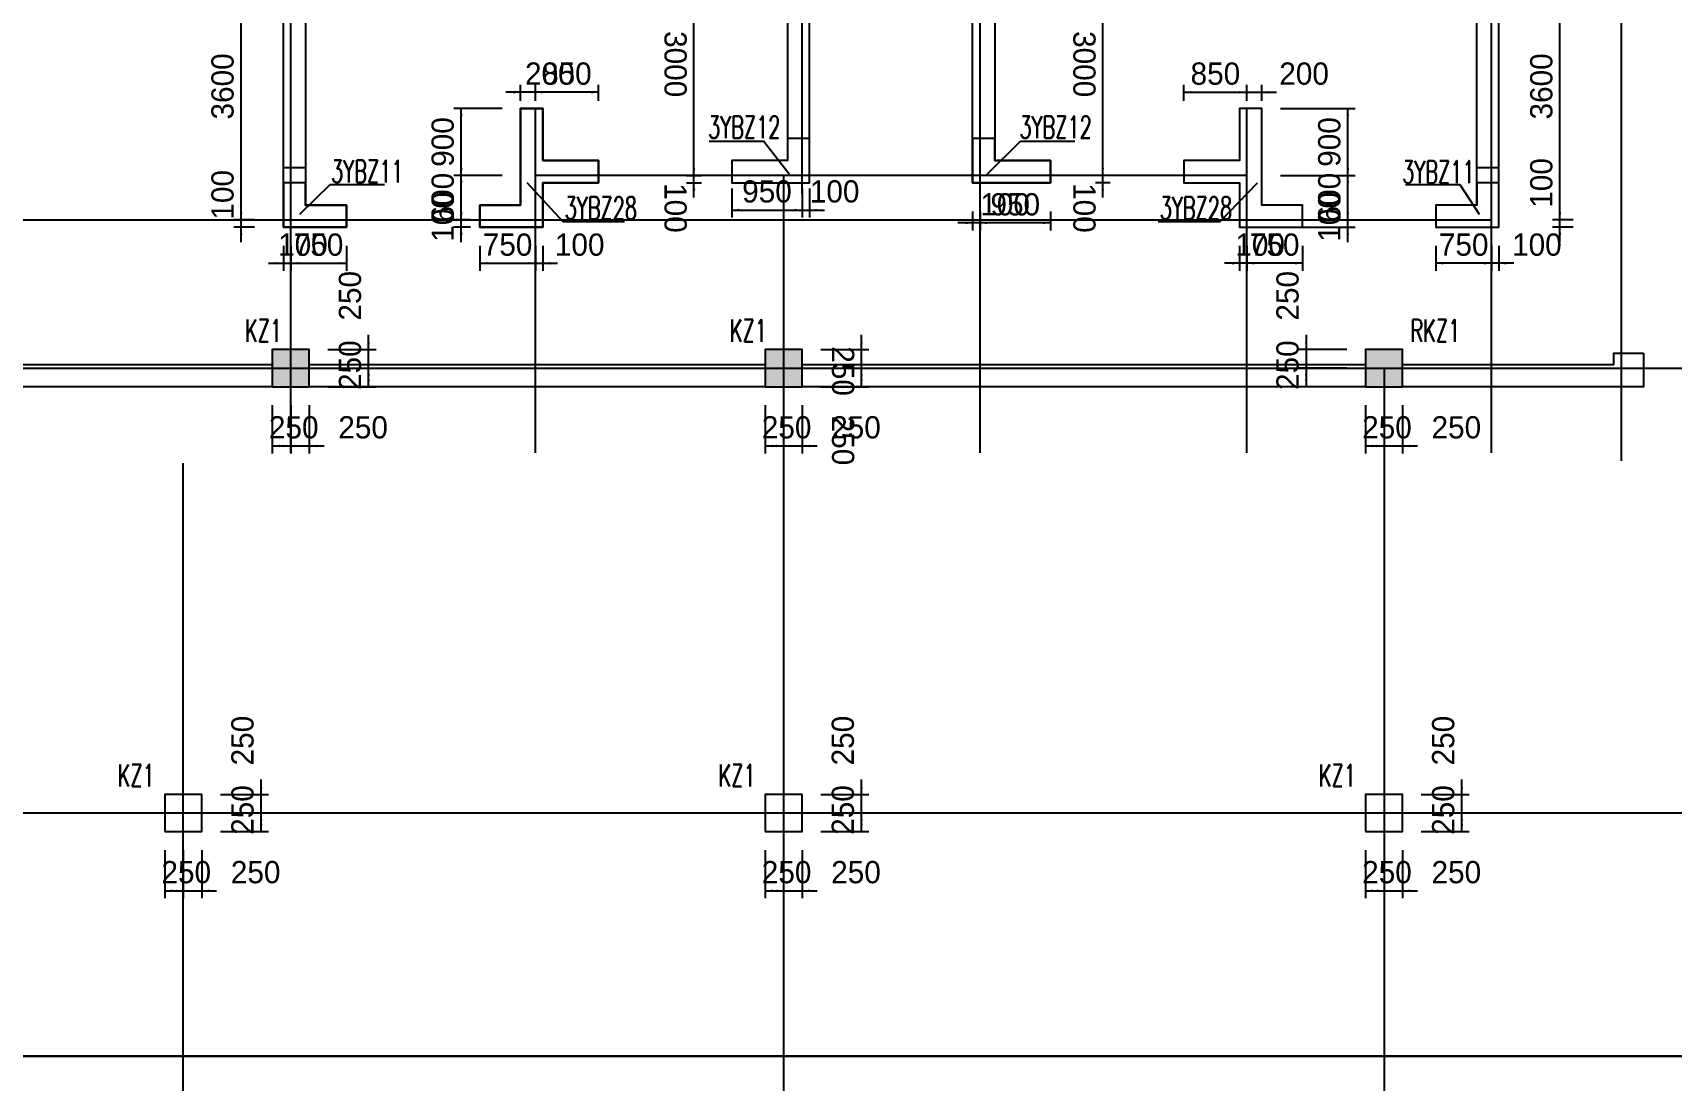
# Model space of a CAD drawing. Extents: x 387171 to 699106, y 11966 to 245688.
# Drawn here: x 498327 to 520446, y 203470 to 217611 of the extents above; entities that cross this region are included whole.
import ezdxf

# ---------------------------------------------------------------- set-up
doc = ezdxf.new("R2010")
doc.units = 0
doc.header["$LTSCALE"] = 100
doc.header["$MEASUREMENT"] = 0
doc.linetypes.add('DASHED', pattern=[19.05, 12.7, -6.35])
for name, color, linetype in [('b边缘构件', 235, 'Continuous'), ('COLU', 7, 'Continuous'), ('COLU_DASH', 9, 'DASHED'), ('DIM', 3, 'Continuous'), ('DOTE', 253, 'Continuous'), ('HATCH', 254, 'Continuous'), ('NUM', 7, 'Continuous'), ('WALL', 3, 'Continuous'), ('wall-主楼', 2, 'Continuous'), ('Y阴影', 254, 'Continuous'), ('小尺寸', 4, 'Continuous'), ('边缘构件标注', 1, 'Continuous')]:
    doc.layers.add(name, color=color, linetype=linetype)
doc.styles.get("Standard").update_dxf_attribs({"font": 'standard'})
doc.styles.add('tk', font='tk')
doc.dimstyles.get("Standard").update_dxf_attribs({"dimtxt": 300, "dimasz": 100, "dimexe": 100, "dimexo": 250, "dimgap": 100, "dimtad": 0, "dimtoh": 1, "dimdec": 0, "dimdsep": 46, "dimcen": 0.09, "dimclrt": 7, "dimadec": 0, "dimazin": 0, "dimtfac": 1, "dimtdec": 4, "dimtofl": 0, "dimtmove": 0, "dimatfit": 3, "dimfxl": 1, "dimtolj": 1, "dimtzin": 0, "dimarcsym": 0})

# ---------------------------------------------------------------- blocks, each defined once
blk = doc.blocks.new('*D2199')
at = {"layer": '小尺寸', "color": 0, "linetype": 'ByBlock', "lineweight": -2}
for p, q in [((501139, 214788), (501139, 215288)), ((501318, 215088), (501039, 215088)), ((501318, 214988), (501039, 214988))]:
    blk.add_line(p, q, dxfattribs=at)
for points in [[(501139, 215088), (501122, 215188), (501155, 215188)], [(501139, 214988), (501155, 214888), (501122, 214888)]]:
    blk.add_solid(points, dxfattribs=at)
at = {"layer": '小尺寸', "color": 7, "linetype": 'Continuous', "lineweight": -2, "insert": (500889, 215426), "char_height": 300, "width": 476.67, "attachment_point": 5, "rotation": 89.9995, "style": 'tk'}
blk.add_mtext('100', dxfattribs=at)
blk = doc.blocks.new('*D2334')
at = {"layer": '小尺寸', "color": 0, "linetype": 'ByBlock', "lineweight": -2}
for p, q in [((501218, 218688), (501039, 218688)), ((501139, 215088), (501139, 218688)), ((501318, 215088), (501039, 215088))]:
    blk.add_line(p, q, dxfattribs=at)
for points in [[(501139, 218688), (501155, 218588), (501122, 218588)], [(501139, 215088), (501122, 215188), (501155, 215188)]]:
    blk.add_solid(points, dxfattribs=at)
at = {"layer": '小尺寸', "color": 7, "linetype": 'Continuous', "lineweight": -2, "insert": (500889, 216888), "char_height": 300, "width": 775, "attachment_point": 5, "rotation": 89.9995, "style": 'tk'}
blk.add_mtext('3600', dxfattribs=at)
blk = doc.blocks.new('*D2674')
at = {"layer": '小尺寸', "color": 0, "linetype": 'ByBlock', "lineweight": -2}
for p, q in [((501708, 214738), (501708, 214402)), ((501808, 214738), (501808, 214402)), ((501508, 214502), (502008, 214502))]:
    blk.add_line(p, q, dxfattribs=at)
for points in [[(501708, 214502), (501608, 214486), (501608, 214519)], [(501808, 214502), (501908, 214519), (501908, 214486)]]:
    blk.add_solid(points, dxfattribs=at)
at = {"layer": '小尺寸', "color": 7, "linetype": 'Continuous', "lineweight": -2, "insert": (501972, 214752), "char_height": 300, "width": 476.67, "attachment_point": 5, "rotation": 359.9888, "style": 'tk'}
blk.add_mtext('100', dxfattribs=at)
blk = doc.blocks.new('*D4494')
at = {"layer": '小尺寸', "color": 0, "linetype": 'ByBlock', "lineweight": -2}
for p, q in [((501808, 214738), (501808, 214402)), ((502558, 214738), (502558, 214402)), ((501808, 214502), (502558, 214502))]:
    blk.add_line(p, q, dxfattribs=at)
for points in [[(501808, 214502), (501908, 214519), (501908, 214486)], [(502558, 214502), (502458, 214486), (502458, 214519)]]:
    blk.add_solid(points, dxfattribs=at)
at = {"layer": '小尺寸', "color": 7, "linetype": 'Continuous', "lineweight": -2, "insert": (502183, 214752), "char_height": 300, "width": 566.67, "attachment_point": 5, "rotation": 359.9888, "style": 'tk'}
blk.add_mtext('750', dxfattribs=at)
blk = doc.blocks.new('*D4094')
at = {"layer": '小尺寸', "color": 0, "linetype": 'ByBlock', "lineweight": -2}
for p, q in [((504358, 214738), (504358, 214402)), ((505108, 214738), (505108, 214402)), ((504358, 214502), (505108, 214502))]:
    blk.add_line(p, q, dxfattribs=at)
for points in [[(504358, 214502), (504458, 214519), (504458, 214486)], [(505108, 214502), (505008, 214486), (505008, 214519)]]:
    blk.add_solid(points, dxfattribs=at)
at = {"layer": '小尺寸', "color": 7, "linetype": 'Continuous', "lineweight": -2, "insert": (504733, 214752), "char_height": 300, "width": 566.67, "attachment_point": 5, "rotation": 359.9888, "style": 'tk'}
blk.add_mtext('750', dxfattribs=at)
blk = doc.blocks.new('*D3581')
at = {"layer": '小尺寸', "color": 0, "linetype": 'ByBlock', "lineweight": -2}
for p, q in [((505108, 214738), (505108, 214402)), ((505208, 214738), (505208, 214402)), ((504908, 214502), (505408, 214502))]:
    blk.add_line(p, q, dxfattribs=at)
for points in [[(505108, 214502), (505008, 214486), (505008, 214519)], [(505208, 214502), (505308, 214519), (505308, 214485)]]:
    blk.add_solid(points, dxfattribs=at)
at = {"layer": '小尺寸', "color": 7, "linetype": 'Continuous', "lineweight": -2, "insert": (505706, 214752), "char_height": 300, "width": 476.67, "attachment_point": 5, "rotation": 359.9888, "style": 'tk'}
blk.add_mtext('100', dxfattribs=at)
blk = doc.blocks.new('*D3462')
at = {"layer": '小尺寸', "color": 0, "linetype": 'ByBlock', "lineweight": -2}
for p, q in [((504109, 214788), (504109, 215288)), ((504234, 215088), (504009, 215088)), ((504234, 214988), (504009, 214988))]:
    blk.add_line(p, q, dxfattribs=at)
for points in [[(504109, 215088), (504093, 215188), (504126, 215188)], [(504109, 214988), (504126, 214888), (504093, 214888)]]:
    blk.add_solid(points, dxfattribs=at)
at = {"layer": '小尺寸', "color": 7, "linetype": 'Continuous', "lineweight": -2, "insert": (503859, 215128), "char_height": 300, "width": 476.67, "attachment_point": 5, "rotation": 89.9995, "style": 'tk'}
blk.add_mtext('100', dxfattribs=at)
blk = doc.blocks.new('*D269')
at = {"layer": '小尺寸', "color": 0, "linetype": 'ByBlock', "lineweight": -2}
for p, q in [((504658, 215688), (504009, 215688)), ((504109, 215088), (504109, 215688)), ((504108, 215088), (504009, 215088))]:
    blk.add_line(p, q, dxfattribs=at)
for points in [[(504109, 215688), (504126, 215588), (504093, 215588)], [(504109, 215088), (504093, 215188), (504126, 215188)]]:
    blk.add_solid(points, dxfattribs=at)
at = {"layer": '小尺寸', "color": 7, "linetype": 'Continuous', "lineweight": -2, "insert": (503859, 215388), "char_height": 300, "width": 556.67, "attachment_point": 5, "rotation": 89.9995, "style": 'tk'}
blk.add_mtext('600', dxfattribs=at)
blk = doc.blocks.new('*D4358')
at = {"layer": '小尺寸', "color": 0, "linetype": 'ByBlock', "lineweight": -2}
for p, q in [((505108, 216693), (505108, 216909)), ((505958, 216809), (505108, 216809)), ((505958, 216693), (505958, 216909))]:
    blk.add_line(p, q, dxfattribs=at)
for points in [[(505108, 216809), (505208, 216826), (505208, 216792)], [(505958, 216809), (505858, 216792), (505858, 216826)]]:
    blk.add_solid(points, dxfattribs=at)
at = {"layer": '小尺寸', "color": 7, "linetype": 'Continuous', "lineweight": -2, "insert": (505533, 217059), "char_height": 300, "width": 566.67, "attachment_point": 5, "style": 'tk'}
blk.add_mtext('850', dxfattribs=at)
blk = doc.blocks.new('*D140')
at = {"layer": '小尺寸', "color": 0, "linetype": 'ByBlock', "lineweight": -2}
for p, q in [((505308, 216809), (504708, 216809)), ((504908, 216693), (504908, 216909)), ((505108, 216693), (505108, 216909))]:
    blk.add_line(p, q, dxfattribs=at)
for points in [[(504908, 216809), (504808, 216792), (504808, 216826)], [(505108, 216809), (505208, 216826), (505208, 216792)]]:
    blk.add_solid(points, dxfattribs=at)
at = {"layer": '小尺寸', "color": 7, "linetype": 'Continuous', "lineweight": -2, "insert": (505303, 217059), "char_height": 300, "width": 566.67, "attachment_point": 5, "style": 'tk'}
blk.add_mtext('200', dxfattribs=at)
blk = doc.blocks.new('*D4659')
at = {"layer": '小尺寸', "color": 0, "linetype": 'ByBlock', "lineweight": -2}
for p, q in [((504658, 216588), (504009, 216588)), ((504109, 215688), (504109, 216588)), ((504108, 215688), (504009, 215688))]:
    blk.add_line(p, q, dxfattribs=at)
for points in [[(504109, 216588), (504126, 216488), (504093, 216488)], [(504109, 215688), (504093, 215788), (504126, 215788)]]:
    blk.add_solid(points, dxfattribs=at)
at = {"layer": '小尺寸', "color": 7, "linetype": 'Continuous', "lineweight": -2, "insert": (503859, 216138), "char_height": 300, "width": 556.67, "attachment_point": 5, "rotation": 89.9995, "style": 'tk'}
blk.add_mtext('900', dxfattribs=at)
blk = doc.blocks.new('*D278')
at = {"layer": '小尺寸', "color": 0, "linetype": 'ByBlock', "lineweight": -2}
for p, q in [((507758, 215511), (507758, 215120)), ((508708, 215511), (508708, 215120)), ((507758, 215220), (508708, 215220))]:
    blk.add_line(p, q, dxfattribs=at)
for points in [[(507758, 215220), (507858, 215237), (507858, 215203)], [(508708, 215220), (508608, 215203), (508608, 215237)]]:
    blk.add_solid(points, dxfattribs=at)
at = {"layer": '小尺寸', "color": 7, "linetype": 'Continuous', "lineweight": -2, "insert": (508233, 215470), "char_height": 300, "width": 556.67, "attachment_point": 5, "rotation": 0.0006, "style": 'tk'}
blk.add_mtext('950', dxfattribs=at)
blk = doc.blocks.new('*D2308')
at = {"layer": '小尺寸', "color": 0, "linetype": 'ByBlock', "lineweight": -2}
for p, q in [((508708, 215511), (508708, 215120)), ((508808, 215511), (508808, 215120)), ((508508, 215220), (509008, 215220))]:
    blk.add_line(p, q, dxfattribs=at)
for points in [[(508708, 215220), (508608, 215203), (508608, 215237)], [(508808, 215220), (508908, 215237), (508908, 215203)]]:
    blk.add_solid(points, dxfattribs=at)
at = {"layer": '小尺寸', "color": 7, "linetype": 'Continuous', "lineweight": -2, "insert": (509146, 215470), "char_height": 300, "width": 476.67, "attachment_point": 5, "rotation": 0.0006, "style": 'tk'}
blk.add_mtext('100', dxfattribs=at)
blk = doc.blocks.new('*D136')
at = {"layer": '小尺寸', "color": 0, "linetype": 'ByBlock', "lineweight": -2}
for p, q in [((507248, 215388), (507248, 215888)), ((507149, 215688), (507348, 215688)), ((507149, 215588), (507348, 215588))]:
    blk.add_line(p, q, dxfattribs=at)
for points in [[(507248, 215688), (507232, 215788), (507265, 215788)], [(507248, 215588), (507265, 215488), (507232, 215488)]]:
    blk.add_solid(points, dxfattribs=at)
at = {"layer": '小尺寸', "color": 7, "linetype": 'Continuous', "lineweight": -2, "insert": (506998, 215249), "char_height": 300, "width": 476.67, "attachment_point": 5, "rotation": 270, "style": 'tk'}
blk.add_mtext('100', dxfattribs=at)
blk = doc.blocks.new('*D1914')
at = {"layer": '小尺寸', "color": 0, "linetype": 'ByBlock', "lineweight": -2}
for p, q in [((507086, 218688), (507348, 218688)), ((507248, 215688), (507248, 218688)), ((507149, 215688), (507348, 215688))]:
    blk.add_line(p, q, dxfattribs=at)
for points in [[(507248, 218688), (507265, 218588), (507232, 218588)], [(507248, 215688), (507232, 215788), (507265, 215788)]]:
    blk.add_solid(points, dxfattribs=at)
at = {"layer": '小尺寸', "color": 7, "linetype": 'Continuous', "lineweight": -2, "insert": (506998, 217188), "char_height": 300, "width": 780, "attachment_point": 5, "rotation": 270, "style": 'tk'}
blk.add_mtext('3000', dxfattribs=at)
blk = doc.blocks.new('*D1073')
at = {"layer": '小尺寸', "color": 0, "linetype": 'ByBlock', "lineweight": -2}
for p, q in [((518932, 214788), (518932, 215288)), ((519111, 215088), (518832, 215088)), ((519111, 214988), (518832, 214988))]:
    blk.add_line(p, q, dxfattribs=at)
for points in [[(518932, 215088), (518915, 215188), (518948, 215188)], [(518932, 214988), (518948, 214888), (518915, 214888)]]:
    blk.add_solid(points, dxfattribs=at)
at = {"layer": '小尺寸', "color": 7, "linetype": 'Continuous', "lineweight": -2, "insert": (518682, 215586), "char_height": 300, "width": 476.67, "attachment_point": 5, "rotation": 89.9994, "style": 'tk'}
blk.add_mtext('100', dxfattribs=at)
blk = doc.blocks.new('*D2743')
at = {"layer": '小尺寸', "color": 0, "linetype": 'ByBlock', "lineweight": -2}
for p, q in [((519011, 218687), (518832, 218687)), ((518932, 215088), (518932, 218687)), ((519111, 215088), (518832, 215088))]:
    blk.add_line(p, q, dxfattribs=at)
for points in [[(518932, 218687), (518948, 218587), (518915, 218587)], [(518932, 215088), (518915, 215188), (518948, 215188)]]:
    blk.add_solid(points, dxfattribs=at)
at = {"layer": '小尺寸', "color": 7, "linetype": 'Continuous', "lineweight": -2, "insert": (518682, 216888), "char_height": 300, "width": 775, "attachment_point": 5, "rotation": 89.9994, "style": 'tk'}
blk.add_mtext('3600', dxfattribs=at)
blk = doc.blocks.new('*D2522')
at = {"layer": '小尺寸', "color": 0, "linetype": 'ByBlock', "lineweight": -2}
for p, q in [((518008, 214738), (518008, 214402)), ((518108, 214738), (518108, 214402)), ((518308, 214502), (517808, 214502))]:
    blk.add_line(p, q, dxfattribs=at)
for points in [[(518008, 214502), (517908, 214486), (517908, 214519)], [(518108, 214502), (518208, 214519), (518208, 214486)]]:
    blk.add_solid(points, dxfattribs=at)
at = {"layer": '小尺寸', "color": 7, "linetype": 'Continuous', "lineweight": -2, "insert": (518621, 214752), "char_height": 300, "width": 476.67, "attachment_point": 5, "rotation": 0.0113, "style": 'tk'}
blk.add_mtext('100', dxfattribs=at)
blk = doc.blocks.new('*D3824')
at = {"layer": '小尺寸', "color": 0, "linetype": 'ByBlock', "lineweight": -2}
for p, q in [((517258, 214738), (517258, 214402)), ((518008, 214738), (518008, 214402)), ((518008, 214502), (517258, 214502))]:
    blk.add_line(p, q, dxfattribs=at)
for points in [[(517258, 214502), (517358, 214519), (517358, 214486)], [(518008, 214502), (517908, 214486), (517908, 214519)]]:
    blk.add_solid(points, dxfattribs=at)
at = {"layer": '小尺寸', "color": 7, "linetype": 'Continuous', "lineweight": -2, "insert": (517633, 214752), "char_height": 300, "width": 566.67, "attachment_point": 5, "rotation": 0.0113, "style": 'tk'}
blk.add_mtext('750', dxfattribs=at)
blk = doc.blocks.new('*D4594')
at = {"layer": '小尺寸', "color": 0, "linetype": 'ByBlock', "lineweight": -2}
for p, q in [((514708, 214738), (514708, 214402)), ((515458, 214738), (515458, 214402)), ((515458, 214502), (514708, 214502))]:
    blk.add_line(p, q, dxfattribs=at)
for points in [[(514708, 214502), (514808, 214519), (514808, 214486)], [(515458, 214502), (515358, 214486), (515358, 214519)]]:
    blk.add_solid(points, dxfattribs=at)
at = {"layer": '小尺寸', "color": 7, "linetype": 'Continuous', "lineweight": -2, "insert": (515083, 214752), "char_height": 300, "width": 566.67, "attachment_point": 5, "rotation": 0.0113, "style": 'tk'}
blk.add_mtext('750', dxfattribs=at)
blk = doc.blocks.new('*D2085')
at = {"layer": '小尺寸', "color": 0, "linetype": 'ByBlock', "lineweight": -2}
for p, q in [((514608, 214738), (514608, 214402)), ((514708, 214738), (514708, 214402)), ((514908, 214502), (514408, 214502))]:
    blk.add_line(p, q, dxfattribs=at)
for points in [[(514608, 214502), (514508, 214485), (514508, 214519)], [(514708, 214502), (514808, 214519), (514808, 214486)]]:
    blk.add_solid(points, dxfattribs=at)
at = {"layer": '小尺寸', "color": 7, "linetype": 'Continuous', "lineweight": -2, "insert": (514887, 214752), "char_height": 300, "width": 476.67, "attachment_point": 5, "rotation": 0.0113, "style": 'tk'}
blk.add_mtext('100', dxfattribs=at)
blk = doc.blocks.new('*D3043')
at = {"layer": '小尺寸', "color": 0, "linetype": 'ByBlock', "lineweight": -2}
for p, q in [((513858, 216693), (513858, 216909)), ((513858, 216809), (514708, 216809)), ((514708, 216693), (514708, 216909))]:
    blk.add_line(p, q, dxfattribs=at)
for points in [[(513858, 216809), (513958, 216826), (513958, 216792)], [(514708, 216809), (514608, 216792), (514608, 216826)]]:
    blk.add_solid(points, dxfattribs=at)
at = {"layer": '小尺寸', "color": 7, "linetype": 'Continuous', "lineweight": -2, "insert": (514283, 217059), "char_height": 300, "width": 566.67, "attachment_point": 5, "rotation": 0.0001, "style": 'tk'}
blk.add_mtext('850', dxfattribs=at)
blk = doc.blocks.new('*D4330')
at = {"layer": '小尺寸', "color": 0, "linetype": 'ByBlock', "lineweight": -2}
for p, q in [((514508, 216809), (515108, 216809)), ((514708, 216693), (514708, 216909)), ((514908, 216693), (514908, 216909))]:
    blk.add_line(p, q, dxfattribs=at)
for points in [[(514708, 216809), (514608, 216792), (514608, 216826)], [(514908, 216809), (515008, 216826), (515008, 216792)]]:
    blk.add_solid(points, dxfattribs=at)
at = {"layer": '小尺寸', "color": 7, "linetype": 'Continuous', "lineweight": -2, "insert": (515480, 217059), "char_height": 300, "width": 566.67, "attachment_point": 5, "rotation": 0.0001, "style": 'tk'}
blk.add_mtext('200', dxfattribs=at)
blk = doc.blocks.new('*D652')
at = {"layer": '小尺寸', "color": 0, "linetype": 'ByBlock', "lineweight": -2}
for p, q in [((511108, 215201), (511108, 214946)), ((512058, 215046), (511108, 215046)), ((512058, 215201), (512058, 214946))]:
    blk.add_line(p, q, dxfattribs=at)
for points in [[(511108, 215046), (511208, 215063), (511208, 215029)], [(512058, 215046), (511958, 215029), (511958, 215063)]]:
    blk.add_solid(points, dxfattribs=at)
at = {"layer": '小尺寸', "color": 7, "linetype": 'Continuous', "lineweight": -2, "insert": (511583, 215296), "char_height": 300, "width": 556.67, "attachment_point": 5, "rotation": 359.9995, "style": 'tk'}
blk.add_mtext('950', dxfattribs=at)
blk = doc.blocks.new('*D1333')
at = {"layer": '小尺寸', "color": 0, "linetype": 'ByBlock', "lineweight": -2}
for p, q in [((511308, 215046), (510808, 215046)), ((511008, 215201), (511008, 214946)), ((511108, 215201), (511108, 214946))]:
    blk.add_line(p, q, dxfattribs=at)
for points in [[(511008, 215046), (510908, 215029), (510908, 215063)], [(511108, 215046), (511208, 215063), (511208, 215029)]]:
    blk.add_solid(points, dxfattribs=at)
at = {"layer": '小尺寸', "color": 7, "linetype": 'Continuous', "lineweight": -2, "insert": (511446, 215296), "char_height": 300, "width": 476.67, "attachment_point": 5, "rotation": 359.9995, "style": 'tk'}
blk.add_mtext('100', dxfattribs=at)
blk = doc.blocks.new('*D238')
at = {"layer": '小尺寸', "color": 0, "linetype": 'ByBlock', "lineweight": -2}
for p, q in [((512764, 215388), (512764, 215888)), ((512863, 215688), (512664, 215688)), ((512863, 215588), (512664, 215588))]:
    blk.add_line(p, q, dxfattribs=at)
for points in [[(512764, 215688), (512747, 215788), (512780, 215788)], [(512764, 215588), (512780, 215488), (512747, 215488)]]:
    blk.add_solid(points, dxfattribs=at)
at = {"layer": '小尺寸', "color": 7, "linetype": 'Continuous', "lineweight": -2, "insert": (512514, 215249), "char_height": 300, "width": 476.67, "attachment_point": 5, "rotation": 270.0001, "style": 'tk'}
blk.add_mtext('100', dxfattribs=at)
blk = doc.blocks.new('*D2226')
at = {"layer": '小尺寸', "color": 0, "linetype": 'ByBlock', "lineweight": -2}
for p, q in [((512926, 218688), (512664, 218688)), ((512764, 215688), (512764, 218688)), ((512863, 215688), (512664, 215688))]:
    blk.add_line(p, q, dxfattribs=at)
for points in [[(512764, 218688), (512780, 218588), (512747, 218588)], [(512764, 215688), (512747, 215788), (512780, 215788)]]:
    blk.add_solid(points, dxfattribs=at)
at = {"layer": '小尺寸', "color": 7, "linetype": 'Continuous', "lineweight": -2, "insert": (512514, 217188), "char_height": 300, "width": 780, "attachment_point": 5, "rotation": 270.0001, "style": 'tk'}
blk.add_mtext('3000', dxfattribs=at)
blk = doc.blocks.new('*D1182')
at = {"layer": '小尺寸', "color": 0, "linetype": 'ByBlock', "lineweight": -2}
for p, q in [((516071, 214788), (516071, 215288)), ((515163, 215088), (516171, 215088)), ((515163, 214988), (516171, 214988))]:
    blk.add_line(p, q, dxfattribs=at)
for points in [[(516071, 215088), (516054, 215188), (516087, 215188)], [(516071, 214988), (516087, 214888), (516054, 214888)]]:
    blk.add_solid(points, dxfattribs=at)
at = {"layer": '小尺寸', "color": 7, "linetype": 'Continuous', "lineweight": -2, "insert": (515821, 215128), "char_height": 300, "width": 476.67, "attachment_point": 5, "rotation": 89.9995, "style": 'tk'}
blk.add_mtext('100', dxfattribs=at)
blk = doc.blocks.new('*D1863')
at = {"layer": '小尺寸', "color": 0, "linetype": 'ByBlock', "lineweight": -2}
for p, q in [((515163, 215688), (516171, 215688)), ((516071, 215088), (516071, 215688)), ((515163, 215088), (516171, 215088))]:
    blk.add_line(p, q, dxfattribs=at)
for points in [[(516071, 215688), (516087, 215588), (516054, 215588)], [(516071, 215088), (516054, 215188), (516087, 215188)]]:
    blk.add_solid(points, dxfattribs=at)
at = {"layer": '小尺寸', "color": 7, "linetype": 'Continuous', "lineweight": -2, "insert": (515821, 215388), "char_height": 300, "width": 556.67, "attachment_point": 5, "rotation": 89.9995, "style": 'tk'}
blk.add_mtext('600', dxfattribs=at)
blk = doc.blocks.new('*D2661')
at = {"layer": '小尺寸', "color": 0, "linetype": 'ByBlock', "lineweight": -2}
for p, q in [((515163, 216588), (516171, 216588)), ((516071, 215688), (516071, 216588)), ((515163, 215688), (516171, 215688))]:
    blk.add_line(p, q, dxfattribs=at)
for points in [[(516071, 216588), (516087, 216488), (516054, 216488)], [(516071, 215688), (516054, 215788), (516087, 215788)]]:
    blk.add_solid(points, dxfattribs=at)
at = {"layer": '小尺寸', "color": 7, "linetype": 'Continuous', "lineweight": -2, "insert": (515821, 216138), "char_height": 300, "width": 556.67, "attachment_point": 5, "rotation": 89.9995, "style": 'tk'}
blk.add_mtext('900', dxfattribs=at)
blk = doc.blocks.new('*D1941')
at = {"layer": 'DIM', "color": 0, "linetype": 'ByBlock', "lineweight": -2}
for p, q in [((515508, 213538), (515508, 212888)), ((516058, 213338), (515408, 213338)), ((516058, 213088), (515408, 213088))]:
    blk.add_line(p, q, dxfattribs=at)
for points in [[(515508, 213338), (515491, 213438), (515525, 213438)], [(515508, 213088), (515525, 212988), (515491, 212988)]]:
    blk.add_solid(points, dxfattribs=at)
at = {"layer": 'DIM', "color": 7, "linetype": 'Continuous', "lineweight": -2, "insert": (515258, 214064), "char_height": 300, "width": 566.67, "attachment_point": 5, "rotation": 90, "style": 'tk'}
blk.add_mtext('250', dxfattribs=at)
blk = doc.blocks.new('*D1531')
at = {"layer": 'DIM', "color": 0, "linetype": 'ByBlock', "lineweight": -2}
for p, q in [((516058, 213088), (515408, 213088)), ((515508, 213088), (515508, 212838)), ((516058, 212838), (515408, 212838))]:
    blk.add_line(p, q, dxfattribs=at)
for points in [[(515508, 213088), (515525, 212988), (515491, 212988)], [(515508, 212838), (515491, 212938), (515525, 212938)]]:
    blk.add_solid(points, dxfattribs=at)
at = {"layer": 'DIM', "color": 7, "linetype": 'Continuous', "lineweight": -2, "insert": (515258, 213128), "char_height": 300, "width": 566.67, "attachment_point": 5, "rotation": 90, "style": 'tk'}
blk.add_mtext('250', dxfattribs=at)
blk = doc.blocks.new('*D1484')
at = {"layer": 'DIM', "color": 0, "linetype": 'ByBlock', "lineweight": -2}
for p, q in [((516308, 212588), (516308, 211938)), ((516558, 212588), (516558, 211938)), ((516308, 212038), (516558, 212038))]:
    blk.add_line(p, q, dxfattribs=at)
for points in [[(516308, 212038), (516408, 212055), (516408, 212021)], [(516558, 212038), (516458, 212021), (516458, 212055)]]:
    blk.add_solid(points, dxfattribs=at)
at = {"layer": 'DIM', "color": 7, "linetype": 'Continuous', "lineweight": -2, "insert": (516598, 212288), "char_height": 300, "width": 566.67, "attachment_point": 5, "style": 'tk'}
blk.add_mtext('250', dxfattribs=at)
blk = doc.blocks.new('*D2382')
at = {"layer": 'DIM', "color": 0, "linetype": 'ByBlock', "lineweight": -2}
for p, q in [((516558, 212588), (516558, 211938)), ((516808, 212588), (516808, 211938)), ((516358, 212038), (517008, 212038))]:
    blk.add_line(p, q, dxfattribs=at)
for points in [[(516558, 212038), (516458, 212021), (516458, 212055)], [(516808, 212038), (516908, 212055), (516908, 212021)]]:
    blk.add_solid(points, dxfattribs=at)
at = {"layer": 'DIM', "color": 7, "linetype": 'Continuous', "lineweight": -2, "insert": (517534, 212288), "char_height": 300, "width": 566.67, "attachment_point": 5, "style": 'tk'}
blk.add_mtext('250', dxfattribs=at)
blk = doc.blocks.new('*D1971')
at = {"layer": 'DIM', "color": 0, "linetype": 'ByBlock', "lineweight": -2}
for p, q in [((508208, 212588), (508208, 211938)), ((508458, 212588), (508458, 211938)), ((508208, 212038), (508458, 212038))]:
    blk.add_line(p, q, dxfattribs=at)
for points in [[(508208, 212038), (508308, 212055), (508308, 212021)], [(508458, 212038), (508358, 212021), (508358, 212055)]]:
    blk.add_solid(points, dxfattribs=at)
at = {"layer": 'DIM', "color": 7, "linetype": 'Continuous', "lineweight": -2, "insert": (508498, 212288), "char_height": 300, "width": 566.67, "attachment_point": 5, "style": 'tk'}
blk.add_mtext('250', dxfattribs=at)
blk = doc.blocks.new('*D2902')
at = {"layer": 'DIM', "color": 0, "linetype": 'ByBlock', "lineweight": -2}
for p, q in [((508458, 212588), (508458, 211938)), ((508708, 212588), (508708, 211938)), ((508258, 212038), (508908, 212038))]:
    blk.add_line(p, q, dxfattribs=at)
for points in [[(508458, 212038), (508358, 212021), (508358, 212055)], [(508708, 212038), (508808, 212055), (508808, 212021)]]:
    blk.add_solid(points, dxfattribs=at)
at = {"layer": 'DIM', "color": 7, "linetype": 'Continuous', "lineweight": -2, "insert": (509434, 212288), "char_height": 300, "width": 566.67, "attachment_point": 5, "style": 'tk'}
blk.add_mtext('250', dxfattribs=at)
blk = doc.blocks.new('*D2852')
at = {"layer": 'DIM', "color": 0, "linetype": 'ByBlock', "lineweight": -2}
for p, q in [((508958, 213088), (509608, 213088)), ((509508, 212838), (509508, 213088)), ((508958, 212838), (509608, 212838))]:
    blk.add_line(p, q, dxfattribs=at)
for points in [[(509508, 213088), (509525, 212988), (509491, 212988)], [(509508, 212838), (509491, 212938), (509525, 212938)]]:
    blk.add_solid(points, dxfattribs=at)
at = {"layer": 'DIM', "color": 7, "linetype": 'Continuous', "lineweight": -2, "insert": (509258, 212112), "char_height": 300, "width": 566.67, "attachment_point": 5, "rotation": 270, "style": 'tk'}
blk.add_mtext('250', dxfattribs=at)
blk = doc.blocks.new('*D3636')
at = {"layer": 'DIM', "color": 0, "linetype": 'ByBlock', "lineweight": -2}
for p, q in [((509508, 212888), (509508, 213538)), ((508958, 213338), (509608, 213338)), ((508958, 213088), (509608, 213088))]:
    blk.add_line(p, q, dxfattribs=at)
for points in [[(509508, 213338), (509491, 213438), (509525, 213438)], [(509508, 213088), (509525, 212988), (509491, 212988)]]:
    blk.add_solid(points, dxfattribs=at)
at = {"layer": 'DIM', "color": 7, "linetype": 'Continuous', "lineweight": -2, "insert": (509258, 213048), "char_height": 300, "width": 566.67, "attachment_point": 5, "rotation": 270, "style": 'tk'}
blk.add_mtext('250', dxfattribs=at)
blk = doc.blocks.new('*D4451')
at = {"layer": 'DIM', "color": 0, "linetype": 'ByBlock', "lineweight": -2}
for p, q in [((501558, 212588), (501558, 211938)), ((501808, 212588), (501808, 211938)), ((501558, 212038), (501808, 212038))]:
    blk.add_line(p, q, dxfattribs=at)
for points in [[(501558, 212038), (501658, 212055), (501658, 212021)], [(501808, 212038), (501708, 212021), (501708, 212055)]]:
    blk.add_solid(points, dxfattribs=at)
at = {"layer": 'DIM', "color": 7, "linetype": 'Continuous', "lineweight": -2, "insert": (501848, 212288), "char_height": 300, "width": 566.67, "attachment_point": 5, "style": 'tk'}
blk.add_mtext('250', dxfattribs=at)
blk = doc.blocks.new('*D4180')
at = {"layer": 'DIM', "color": 0, "linetype": 'ByBlock', "lineweight": -2}
for p, q in [((501808, 212588), (501808, 211938)), ((502058, 212588), (502058, 211938)), ((501608, 212038), (502258, 212038))]:
    blk.add_line(p, q, dxfattribs=at)
for points in [[(501808, 212038), (501708, 212021), (501708, 212055)], [(502058, 212038), (502158, 212055), (502158, 212021)]]:
    blk.add_solid(points, dxfattribs=at)
at = {"layer": 'DIM', "color": 7, "linetype": 'Continuous', "lineweight": -2, "insert": (502784, 212288), "char_height": 300, "width": 566.67, "attachment_point": 5, "style": 'tk'}
blk.add_mtext('250', dxfattribs=at)
blk = doc.blocks.new('*D199')
at = {"layer": 'DIM', "color": 0, "linetype": 'ByBlock', "lineweight": -2}
for p, q in [((502308, 213088), (502958, 213088)), ((502858, 212838), (502858, 213088)), ((502308, 212838), (502958, 212838))]:
    blk.add_line(p, q, dxfattribs=at)
for points in [[(502858, 213088), (502875, 212988), (502841, 212988)], [(502858, 212838), (502841, 212938), (502875, 212938)]]:
    blk.add_solid(points, dxfattribs=at)
at = {"layer": 'DIM', "color": 7, "linetype": 'Continuous', "lineweight": -2, "insert": (502608, 213128), "char_height": 300, "width": 566.67, "attachment_point": 5, "rotation": 90, "style": 'tk'}
blk.add_mtext('250', dxfattribs=at)
blk = doc.blocks.new('*D150')
at = {"layer": 'DIM', "color": 0, "linetype": 'ByBlock', "lineweight": -2}
for p, q in [((502858, 212888), (502858, 213538)), ((502308, 213338), (502958, 213338)), ((502308, 213088), (502958, 213088))]:
    blk.add_line(p, q, dxfattribs=at)
for points in [[(502858, 213338), (502841, 213438), (502875, 213438)], [(502858, 213088), (502875, 212988), (502841, 212988)]]:
    blk.add_solid(points, dxfattribs=at)
at = {"layer": 'DIM', "color": 7, "linetype": 'Continuous', "lineweight": -2, "insert": (502608, 214064), "char_height": 300, "width": 566.67, "attachment_point": 5, "rotation": 90, "style": 'tk'}
blk.add_mtext('250', dxfattribs=at)
blk = doc.blocks.new('*D1851')
at = {"layer": 'DIM', "color": 0, "linetype": 'ByBlock', "lineweight": -2}
for p, q in [((500108, 206588), (500108, 205938)), ((500358, 206588), (500358, 205938)), ((500108, 206038), (500358, 206038))]:
    blk.add_line(p, q, dxfattribs=at)
for points in [[(500108, 206038), (500208, 206055), (500208, 206021)], [(500358, 206038), (500258, 206021), (500258, 206055)]]:
    blk.add_solid(points, dxfattribs=at)
at = {"layer": 'DIM', "color": 7, "linetype": 'Continuous', "lineweight": -2, "insert": (500398, 206288), "char_height": 300, "width": 566.67, "attachment_point": 5, "style": 'tk'}
blk.add_mtext('250', dxfattribs=at)
blk = doc.blocks.new('*D2783')
at = {"layer": 'DIM', "color": 0, "linetype": 'ByBlock', "lineweight": -2}
for p, q in [((500358, 206588), (500358, 205938)), ((500608, 206588), (500608, 205938)), ((500158, 206038), (500808, 206038))]:
    blk.add_line(p, q, dxfattribs=at)
for points in [[(500358, 206038), (500258, 206021), (500258, 206055)], [(500608, 206038), (500708, 206055), (500708, 206021)]]:
    blk.add_solid(points, dxfattribs=at)
at = {"layer": 'DIM', "color": 7, "linetype": 'Continuous', "lineweight": -2, "insert": (501334, 206288), "char_height": 300, "width": 566.67, "attachment_point": 5, "style": 'tk'}
blk.add_mtext('250', dxfattribs=at)
blk = doc.blocks.new('*D2666')
at = {"layer": 'DIM', "color": 0, "linetype": 'ByBlock', "lineweight": -2}
for p, q in [((500858, 207088), (501508, 207088)), ((501408, 206838), (501408, 207088)), ((500858, 206838), (501508, 206838))]:
    blk.add_line(p, q, dxfattribs=at)
for points in [[(501408, 207088), (501425, 206988), (501391, 206988)], [(501408, 206838), (501391, 206938), (501425, 206938)]]:
    blk.add_solid(points, dxfattribs=at)
at = {"layer": 'DIM', "color": 7, "linetype": 'Continuous', "lineweight": -2, "insert": (501158, 207128), "char_height": 300, "width": 566.67, "attachment_point": 5, "rotation": 90, "style": 'tk'}
blk.add_mtext('250', dxfattribs=at)
blk = doc.blocks.new('*D2291')
at = {"layer": 'DIM', "color": 0, "linetype": 'ByBlock', "lineweight": -2}
for p, q in [((501408, 206888), (501408, 207538)), ((500858, 207338), (501508, 207338)), ((500858, 207088), (501508, 207088))]:
    blk.add_line(p, q, dxfattribs=at)
for points in [[(501408, 207338), (501391, 207438), (501425, 207438)], [(501408, 207088), (501425, 206988), (501391, 206988)]]:
    blk.add_solid(points, dxfattribs=at)
at = {"layer": 'DIM', "color": 7, "linetype": 'Continuous', "lineweight": -2, "insert": (501158, 208064), "char_height": 300, "width": 566.67, "attachment_point": 5, "rotation": 90, "style": 'tk'}
blk.add_mtext('250', dxfattribs=at)
blk = doc.blocks.new('*D3252')
at = {"layer": 'DIM', "color": 0, "linetype": 'ByBlock', "lineweight": -2}
for p, q in [((508208, 206588), (508208, 205938)), ((508458, 206588), (508458, 205938)), ((508208, 206038), (508458, 206038))]:
    blk.add_line(p, q, dxfattribs=at)
for points in [[(508208, 206038), (508308, 206055), (508308, 206021)], [(508458, 206038), (508358, 206021), (508358, 206055)]]:
    blk.add_solid(points, dxfattribs=at)
at = {"layer": 'DIM', "color": 7, "linetype": 'Continuous', "lineweight": -2, "insert": (508498, 206288), "char_height": 300, "width": 566.67, "attachment_point": 5, "style": 'tk'}
blk.add_mtext('250', dxfattribs=at)
blk = doc.blocks.new('*D3133')
at = {"layer": 'DIM', "color": 0, "linetype": 'ByBlock', "lineweight": -2}
for p, q in [((508458, 206588), (508458, 205938)), ((508708, 206588), (508708, 205938)), ((508258, 206038), (508908, 206038))]:
    blk.add_line(p, q, dxfattribs=at)
for points in [[(508458, 206038), (508358, 206021), (508358, 206055)], [(508708, 206038), (508808, 206055), (508808, 206021)]]:
    blk.add_solid(points, dxfattribs=at)
at = {"layer": 'DIM', "color": 7, "linetype": 'Continuous', "lineweight": -2, "insert": (509434, 206288), "char_height": 300, "width": 566.67, "attachment_point": 5, "style": 'tk'}
blk.add_mtext('250', dxfattribs=at)
blk = doc.blocks.new('*D4017')
at = {"layer": 'DIM', "color": 0, "linetype": 'ByBlock', "lineweight": -2}
for p, q in [((508958, 207088), (509608, 207088)), ((509508, 206838), (509508, 207088)), ((508958, 206838), (509608, 206838))]:
    blk.add_line(p, q, dxfattribs=at)
for points in [[(509508, 207088), (509525, 206988), (509491, 206988)], [(509508, 206838), (509491, 206938), (509525, 206938)]]:
    blk.add_solid(points, dxfattribs=at)
at = {"layer": 'DIM', "color": 7, "linetype": 'Continuous', "lineweight": -2, "insert": (509258, 207128), "char_height": 300, "width": 566.67, "attachment_point": 5, "rotation": 90, "style": 'tk'}
blk.add_mtext('250', dxfattribs=at)
blk = doc.blocks.new('*D3695')
at = {"layer": 'DIM', "color": 0, "linetype": 'ByBlock', "lineweight": -2}
for p, q in [((509508, 206888), (509508, 207538)), ((508958, 207338), (509608, 207338)), ((508958, 207088), (509608, 207088))]:
    blk.add_line(p, q, dxfattribs=at)
for points in [[(509508, 207338), (509491, 207438), (509525, 207438)], [(509508, 207088), (509525, 206988), (509491, 206988)]]:
    blk.add_solid(points, dxfattribs=at)
at = {"layer": 'DIM', "color": 7, "linetype": 'Continuous', "lineweight": -2, "insert": (509258, 208064), "char_height": 300, "width": 566.67, "attachment_point": 5, "rotation": 90, "style": 'tk'}
blk.add_mtext('250', dxfattribs=at)
blk = doc.blocks.new('*D3587')
at = {"layer": 'DIM', "color": 0, "linetype": 'ByBlock', "lineweight": -2}
for p, q in [((516308, 206588), (516308, 205938)), ((516558, 206588), (516558, 205938)), ((516308, 206038), (516558, 206038))]:
    blk.add_line(p, q, dxfattribs=at)
for points in [[(516308, 206038), (516408, 206055), (516408, 206021)], [(516558, 206038), (516458, 206021), (516458, 206055)]]:
    blk.add_solid(points, dxfattribs=at)
at = {"layer": 'DIM', "color": 7, "linetype": 'Continuous', "lineweight": -2, "insert": (516598, 206288), "char_height": 300, "width": 566.67, "attachment_point": 5, "style": 'tk'}
blk.add_mtext('250', dxfattribs=at)
blk = doc.blocks.new('*D4470')
at = {"layer": 'DIM', "color": 0, "linetype": 'ByBlock', "lineweight": -2}
for p, q in [((516558, 206588), (516558, 205938)), ((516808, 206588), (516808, 205938)), ((516358, 206038), (517008, 206038))]:
    blk.add_line(p, q, dxfattribs=at)
for points in [[(516558, 206038), (516458, 206021), (516458, 206055)], [(516808, 206038), (516908, 206055), (516908, 206021)]]:
    blk.add_solid(points, dxfattribs=at)
at = {"layer": 'DIM', "color": 7, "linetype": 'Continuous', "lineweight": -2, "insert": (517534, 206288), "char_height": 300, "width": 566.67, "attachment_point": 5, "style": 'tk'}
blk.add_mtext('250', dxfattribs=at)
blk = doc.blocks.new('*D4060')
at = {"layer": 'DIM', "color": 0, "linetype": 'ByBlock', "lineweight": -2}
for p, q in [((517058, 207088), (517708, 207088)), ((517608, 206838), (517608, 207088)), ((517058, 206838), (517708, 206838))]:
    blk.add_line(p, q, dxfattribs=at)
for points in [[(517608, 207088), (517625, 206988), (517591, 206988)], [(517608, 206838), (517591, 206938), (517625, 206938)]]:
    blk.add_solid(points, dxfattribs=at)
at = {"layer": 'DIM', "color": 7, "linetype": 'Continuous', "lineweight": -2, "insert": (517358, 207128), "char_height": 300, "width": 566.67, "attachment_point": 5, "rotation": 90, "style": 'tk'}
blk.add_mtext('250', dxfattribs=at)
blk = doc.blocks.new('*D450')
at = {"layer": 'DIM', "color": 0, "linetype": 'ByBlock', "lineweight": -2}
for p, q in [((517608, 206888), (517608, 207538)), ((517058, 207338), (517708, 207338)), ((517058, 207088), (517708, 207088))]:
    blk.add_line(p, q, dxfattribs=at)
for points in [[(517608, 207338), (517591, 207438), (517625, 207438)], [(517608, 207088), (517625, 206988), (517591, 206988)]]:
    blk.add_solid(points, dxfattribs=at)
at = {"layer": 'DIM', "color": 7, "linetype": 'Continuous', "lineweight": -2, "insert": (517358, 208064), "char_height": 300, "width": 566.67, "attachment_point": 5, "rotation": 90, "style": 'tk'}
blk.add_mtext('250', dxfattribs=at)
blk = doc.blocks.new('后浇带现场')
at = {"color": 6, "lineweight": 30}
blk.add_lwpolyline([(660511, 730049), (710056, 730049), (710057, 730849), (660479, 730849)], dxfattribs=at)

msp = doc.modelspace()

# ---------------------------------------------------------------- hatches: boundary and pattern name
at = {"layer": 'HATCH'}
for points in [[(501558.1, 212837.9), (502058.1, 212837.9), (502058.1, 213337.9), (501558.1, 213337.9)], [(508208.1, 212837.9), (508708.1, 212837.9), (508708.1, 213337.9), (508208.1, 213337.9)], [(516308.1, 212837.9), (516808.1, 212837.9), (516808.1, 213337.9), (516308.1, 213337.9)]]:
    msp.add_hatch(color=256, dxfattribs=at).paths.add_polyline_path(points, flags=0)
at = {"layer": 'Y阴影'}
h = msp.add_hatch(dxfattribs=at)
h.set_pattern_fill('ANSI31', color=256, scale=25, style=0)
h.set_pattern_definition([])
h.paths.add_polyline_path([(504357.9, 215287.9), (504357.9, 214987.9), (505207.9, 214987.9), (505207.9, 215587.5), (505957.9, 215587.5), (505957.9, 215887.5), (505207.9, 215887.5), (505207.9, 216587.9), (504907.9, 216587.9), (504907.9, 215287.9)], flags=0)
h = msp.add_hatch(dxfattribs=at)
h.set_pattern_fill('ANSI31', color=256, scale=25, style=0)
h.set_pattern_definition([])
h.paths.add_polyline_path([(513858.2, 215887.6), (513858.2, 215587.6), (514608.2, 215587.6), (514608.2, 214988), (515458.2, 214987.9), (515458.2, 215287.9), (514908.2, 215288), (514908.2, 216588), (514608.2, 216588), (514608.2, 215887.6)], flags=0)
h = msp.add_hatch(dxfattribs=at)
h.set_pattern_fill('ANSI31', color=256, scale=25, style=0)
h.set_pattern_definition([])
h.paths.add_polyline_path([(507758, 215887.5), (507758, 215587.5), (508808, 215587.5), (508808, 216187.5), (508508, 216187.5), (508508, 215887.5)], flags=0)
h = msp.add_hatch(dxfattribs=at)
h.set_pattern_fill('ANSI31', color=256, scale=25, style=0)
h.set_pattern_definition([])
h.paths.add_polyline_path([(511008.1, 216187.6), (511008.1, 215587.6), (512058.1, 215587.6), (512058.1, 215887.6), (511308.1, 215887.6), (511308.1, 216187.6)], flags=0)
h = msp.add_hatch(dxfattribs=at)
h.set_pattern_fill('ANSI31', color=256, scale=25, style=0)
h.set_pattern_definition([])
h.paths.add_polyline_path([(501707.9, 215587.9), (501707.9, 214987.9), (502558.1, 214987.7), (502558.1, 215287.9), (502007.9, 215287.9), (502007.9, 215587.9)], flags=0)
h = msp.add_hatch(dxfattribs=at)
h.set_pattern_fill('ANSI31', color=256, scale=25, style=0)
h.set_pattern_definition([])
h.paths.add_polyline_path([(517258, 215287.7), (517258.1, 214987.7), (518108.2, 214987.7), (518108.2, 215587.7), (517808.2, 215587.7), (517808.2, 215287.7)], flags=0)

# ---------------------------------------------------------------- linework, layer by layer
at = {"layer": 'b边缘构件'}
for points in [[(504357.9, 215287.9), (504357.9, 214987.9), (505207.9, 214987.9), (505207.9, 215587.5), (505957.9, 215587.5), (505957.9, 215887.5), (505207.9, 215887.5), (505207.9, 216587.9), (504907.9, 216587.9), (504907.9, 215287.9), (504357.9, 215287.9)], [(513858.2, 215887.6), (513858.2, 215587.6), (514608.2, 215587.6), (514608.2, 214988), (515458.2, 214987.9), (515458.2, 215287.9), (514908.2, 215288), (514908.2, 216588), (514608.2, 216588), (514608.2, 215887.6), (513858.2, 215887.6)], [(507758, 215887.5), (507758, 215587.5), (508808, 215587.5), (508808, 216187.5), (508508, 216187.5), (508508, 215887.5), (507758, 215887.5)], [(511008.1, 216187.6), (511008.1, 215587.6), (512058.1, 215587.6), (512058.1, 215887.6), (511308.1, 215887.6), (511308.1, 216187.6), (511008.1, 216187.6)], [(501707.9, 215587.9), (501707.9, 214987.9), (502558.1, 214987.7), (502558.1, 215287.9), (502007.9, 215287.9), (502007.9, 215587.9), (501707.9, 215587.9)], [(517258, 215287.7), (517258.1, 214987.7), (518108.2, 214987.7), (518108.2, 215587.7), (517808.2, 215587.7), (517808.2, 215287.7), (517258, 215287.7)]]:
    msp.add_lwpolyline(points, dxfattribs=at)
at = {"layer": 'COLU'}
for points in [[(501558.1, 212837.9), (502058.1, 212837.9), (502058.1, 213337.9), (501558.1, 213337.9)], [(508208.1, 212837.9), (508708.1, 212837.9), (508708.1, 213337.9), (508208.1, 213337.9)], [(516308.1, 212837.9), (516808.1, 212837.9), (516808.1, 213337.9), (516308.1, 213337.9)], [(500108.1, 206837.9), (500608.1, 206837.9), (500608.1, 207337.9), (500108.1, 207337.9)], [(508208.1, 206837.9), (508708.1, 206837.9), (508708.1, 207337.9), (508208.1, 207337.9)], [(516308.1, 206837.9), (516808.1, 206837.9), (516808.1, 207337.9), (516308.1, 207337.9)]]:
    msp.add_lwpolyline(points, close=True, dxfattribs=at)
at = {"layer": 'COLU_DASH'}
for p, q in [((502007.9, 215787.9), (501707.9, 215787.9)), ((518108.2, 215787.7), (517808.2, 215787.7))]:
    msp.add_line(p, q, dxfattribs=at)
at = {"layer": 'DOTE'}
for p, q in [((501808.1, 211945.8), (501808.1, 221087.9)), ((508708.1, 215437.9), (508708.1, 221087.9)), ((511108.1, 211945.8), (511108.1, 221087.9)), ((518008.1, 211945.8), (518008.1, 221087.9)), ((519758.1, 218687.9), (519758.1, 211837.3)), ((505108.1, 211945.8), (505108.1, 216587.9)), ((514708.1, 211945.8), (514708.1, 216587.9)), ((514708.1, 215687.9), (505108.1, 215687.9)), ((508458.1, 215687.9), (508458.1, 185087.9)), ((487407, 215087.9), (518008.1, 215087.9)), ((488717.2, 213087.9), (664518.6, 213087.9)), ((516558.1, 213087.9), (516558.1, 185087.9)), ((500358.1, 190467.3), (500358.1, 211806.5)), ((488958, 207087.9), (664518.6, 207087.9))]:
    msp.add_line(p, q, dxfattribs=at)
at = {"layer": 'WALL'}
for points in [[(520058.1, 213287.9), (520058.1, 212837.9), (516808.1, 212837.9), (516808.1, 213137.9), (519658.1, 213137.9), (519658.1, 213287.9)], [(495108.1, 213137.9), (501558.1, 213137.9), (501558.1, 212837.9), (495108.1, 212837.9)], [(502058.1, 213137.9), (508208.1, 213137.9), (508208.1, 212837.9), (502058.1, 212837.9)], [(508708.1, 213137.9), (516308.1, 213137.9), (516308.1, 212837.9), (508708.1, 212837.9)]]:
    msp.add_lwpolyline(points, close=True, dxfattribs=at)
at = {"layer": 'wall-主楼'}
for points in [[(501708.1, 214987.9), (501708.1, 218787.9), (502008.1, 218787.9), (502008.1, 215287.9), (502558.1, 215287.9), (502558.1, 214987.9)], [(508508.1, 215887.9), (507758.1, 215887.9), (507758.1, 215587.9), (508808.1, 215587.9), (508808.1, 218887.9), (508508.1, 218887.9)], [(512058.1, 215587.9), (511008.1, 215587.9), (511008.1, 218887.9), (511308.1, 218887.9), (511308.1, 215887.9), (512058.1, 215887.9)], [(518108.1, 214987.9), (518108.1, 218787.9), (517808.1, 218787.9), (517808.1, 215287.9), (517258.1, 215287.9), (517258.1, 214987.9)], [(505208.1, 214987.9), (504358.1, 214987.9), (504358.1, 215287.9), (504908.1, 215287.9), (504908.1, 216587.9), (505208.1, 216587.9), (505208.1, 215887.9), (505958.1, 215887.9), (505958.1, 215587.9), (505208.1, 215587.9)], [(514608.1, 215587.9), (514608.1, 214987.9), (515458.1, 214987.9), (515458.1, 215287.9), (514908.1, 215287.9), (514908.1, 216587.9), (514608.1, 216587.9), (514608.1, 215887.9), (513858.1, 215887.9), (513858.1, 215587.9)]]:
    msp.add_lwpolyline(points, close=True, dxfattribs=at)
at = {"layer": '边缘构件标注', "color": 200}
for p, q in [((507451, 216148.1), (508184.6, 216148.1)), ((508531.8, 215702.9), (508184.6, 216148.1)), ((511204.3, 215702.9), (511652.3, 216148.1)), ((511652.3, 216148.1), (512385.9, 216148.1)), ((502337.4, 215567.1), (501923.5, 215160.9)), ((502337.4, 215567.1), (503071, 215567.1)), ((505481.3, 215062.5), (504998.4, 215586.1)), ((514341, 215062.5), (514850.2, 215586.1)), ((516848.5, 215563.1), (517582.1, 215563.1)), ((517582.1, 215563.1), (517840, 215164.3)), ((506311.9, 215062.5), (505481.3, 215062.5)), ((514341, 215062.5), (513510.3, 215062.5))]:
    msp.add_line(p, q, dxfattribs=at)

# ---------------------------------------------------------------- block references
at = {"color": 3, "lineweight": 30}
msp.add_blockref('后浇带现场', (-182998.7, -527042.1), dxfattribs=at)

# ---------------------------------------------------------------- texts
at = {"layer": 'NUM', "color": 200, "width": 0.7}
for p in [(501189.7, 213444), (507732.4, 213444), (499472.2, 207444), (507578.7, 207444), (515678.7, 207444)]:
    msp.add_text('KZ1', height=300, dxfattribs=at).set_placement(p)
at = {"layer": 'NUM', "color": 150, "width": 0.7}
msp.add_text('RKZ1', height=300, dxfattribs=at).set_placement((516914.1, 213444))
at = {"layer": '边缘构件标注', "color": 200, "width": 0.7}
for s, p in [('3YBZ12', (507438.1, 216188.1)), ('3YBZ12', (511639.4, 216188.1)), ('3YBZ11', (502352.7, 215592.3)), ('3YBZ11', (516803.6, 215585)), ('3YBZ28', (505503.8, 215097.9)), ('3YBZ28', (513532.8, 215097.9))]:
    msp.add_text(s, height=300, dxfattribs=at).set_placement(p)

# ---------------------------------------------------------------- dimensions: what is measured, and where the dimension line sits
at = {"layer": 'DIM', "color": 200}
for p1, p2, picture, middle in [((502058.1, 213087.9), (502058.1, 213337.9), '*D150', (502608.1, 213556)), ((516308.1, 213337.9), (516308.1, 213087.9), '*D1941', (515258.1, 213556)), ((508708.1, 213087.9), (508708.1, 213337.9), '*D3636', (509258.1, 213556)), ((502058.1, 212837.9), (502058.1, 213087.9), '*D199', (502608.1, 212619.9)), ((516308.1, 213087.9), (516308.1, 212837.9), '*D1531', (515258.1, 212619.9)), ((508708.1, 212837.9), (508708.1, 213087.9), '*D2852', (509258.1, 212619.9)), ((501558.1, 212837.9), (501808.1, 212837.9), '*D4451', (501340, 212287.9)), ((501808.1, 212837.9), (502058.1, 212837.9), '*D4180', (502276.1, 212287.9)), ((508208.1, 212837.9), (508458.1, 212837.9), '*D1971', (507990, 212287.9)), ((508458.1, 212837.9), (508708.1, 212837.9), '*D2902', (508926.1, 212287.9)), ((516308.1, 212837.9), (516558.1, 212837.9), '*D1484', (516090, 212287.9)), ((516558.1, 212837.9), (516808.1, 212837.9), '*D2382', (517026.1, 212287.9)), ((500608.1, 207087.9), (500608.1, 207337.9), '*D2291', (501158.1, 207556)), ((508708.1, 207087.9), (508708.1, 207337.9), '*D3695', (509258.1, 207556)), ((516808.1, 207087.9), (516808.1, 207337.9), '*D450', (517358.1, 207556)), ((500608.1, 206837.9), (500608.1, 207087.9), '*D2666', (501158.1, 206619.9)), ((508708.1, 206837.9), (508708.1, 207087.9), '*D4017', (509258.1, 206619.9)), ((516808.1, 206837.9), (516808.1, 207087.9), '*D4060', (517358.1, 206619.9)), ((500108.1, 206837.9), (500358.1, 206837.9), '*D1851', (499890, 206287.9)), ((500358.1, 206837.9), (500608.1, 206837.9), '*D2783', (500826.1, 206287.9)), ((508208.1, 206837.9), (508458.1, 206837.9), '*D3252', (507990, 206287.9)), ((508458.1, 206837.9), (508708.1, 206837.9), '*D3133', (508926.1, 206287.9)), ((516308.1, 206837.9), (516558.1, 206837.9), '*D3587', (516090, 206287.9)), ((516558.1, 206837.9), (516808.1, 206837.9), '*D4470', (517026.1, 206287.9))]:
    dim = msp.add_aligned_dim(p1=p1, p2=p2, distance=-800, dimstyle='Standard', dxfattribs=at)
    dim.commit()
    dim.dimension.update_dxf_attribs({"geometry": picture, "text_midpoint": middle})
at = {"layer": '小尺寸'}
for base, p1, p2, angle, picture, middle in [((501138.5, 218687.7), (501568.3, 215087.8), (501468.1, 218687.7), 269.99952, '*D2334', (500888.5, 216887.7)), ((507248.5, 218687.6), (506899, 215687.6), (506836.3, 218687.6), 270.00002, '*D1914', (506998.5, 217187.6)), ((512763.7, 218687.6), (513113.2, 215687.6), (513175.9, 218687.6), 270.00005, '*D2226', (512513.7, 217187.6)), ((518931.7, 218687.5), (519361.4, 215087.8), (519261.3, 218687.5), 269.99945, '*D2743', (518681.7, 216887.6)), ((514908, 216808.9), (514708, 216443.4), (514908, 216443.4), 180.00007, '*D4330', (514996.8, 217058.9)), ((504109.3, 216587.9), (504357.9, 215687.6), (504907.9, 216587.9), 269.99952, '*D4659', (503859.3, 216137.8)), ((516070.5, 216587.9), (514912.9, 215687.6), (514912.9, 216587.9), 269.99952, '*D2661', (515820.5, 216137.8)), ((504109.3, 215687.6), (504357.9, 215087.8), (504907.9, 215687.6), 269.99952, '*D269', (503859.3, 215387.7)), ((508808, 215220), (508708.1, 215761.5), (508808, 215761.5), 180.00059, '*D2308', (508758.1, 215470)), ((516070.5, 215687.6), (514912.9, 215087.8), (514912.9, 215687.6), 269.99952, '*D1863', (515820.5, 215387.7)), ((511007.9, 215046.1), (511107.9, 215451.3), (511007.9, 215451.3), 359.99948, '*D1333', (511057.9, 215296.1)), ((502558, 214502.2), (501808, 214987.9), (502558.1, 214987.9), 179.98879, '*D4494', (502183, 214752.3)), ((505108, 214502.2), (504357.9, 214987.9), (505108.1, 214987.7), 179.98879, '*D4094', (504733, 214752.2)), ((514707.9, 214502.2), (515458, 214987.9), (514707.8, 214987.7), 0.01128, '*D4594', (515083, 214752.2)), ((517258, 214502.2), (518007.9, 214987.9), (517257.9, 214987.9), 0.01128, '*D3824', (517632.9, 214752.3))]:
    dim = msp.add_linear_dim(base=base, p1=p1, p2=p2, angle=angle, dimstyle='Standard', dxfattribs=at)
    dim.commit()
    dim.dimension.update_dxf_attribs({"geometry": picture, "text_midpoint": middle})
dim = msp.add_linear_dim(base=(504907.9, 216808.9), p1=(505107.9, 216443.4), p2=(504907.9, 216443.4), dimstyle='Standard', dxfattribs=at)
dim.commit()
dim.dimension.update_dxf_attribs({"geometry": '*D140', "text_midpoint": (504819.2, 217058.9)})
for p1, p2, distance, picture, middle in [((505957.9, 216443.4), (505107.9, 216443.4), -365.6, '*D4358', (505532.9, 217058.9)), ((513858, 216443.4), (514708, 216443.4), 365.6, '*D3043', (514283, 217058.9)), ((506899, 215587.5), (506899, 215687.6), -349.5, '*D136', (506998.5, 215637.6)), ((513113.2, 215587.5), (513113.2, 215687.6), 349.5, '*D238', (512513.7, 215637.6)), ((519361.4, 214987.9), (519361.4, 215087.8), 429.7, '*D1073', (518681.7, 215198.1)), ((501568.3, 214987.9), (501568.3, 215087.8), 429.7, '*D2199', (500888.5, 215037.8)), ((507758, 215761.5), (508708.1, 215761.5), -541.5, '*D278', (508233.1, 215470)), ((504484.5, 214987.9), (504484.5, 215087.8), 375.2, '*D3462', (503859.3, 214739.3)), ((512057.9, 215451.3), (511107.9, 215451.3), 405.3, '*D652', (511582.9, 215296.1)), ((514912.9, 214987.9), (514912.9, 215087.8), -1157.7, '*D1182', (515820.5, 214739.3)), ((501707.9, 214987.9), (501808, 214987.9), -485.6, '*D2674', (501583.2, 214752.3)), ((505108.1, 214987.7), (505208.3, 214987.7), -485.6, '*D3581', (505317.7, 214752.1)), ((514707.8, 214987.7), (514607.7, 214987.7), 485.6, '*D2085', (514498.2, 214752.1)), ((518108.1, 214987.9), (518007.9, 214987.9), 485.6, '*D2522', (518232.7, 214752.3))]:
    dim = msp.add_aligned_dim(p1=p1, p2=p2, distance=distance, dimstyle='Standard', dxfattribs=at)
    dim.commit()
    dim.dimension.update_dxf_attribs({"geometry": picture, "text_midpoint": middle})

doc.saveas('drawing.dxf')
